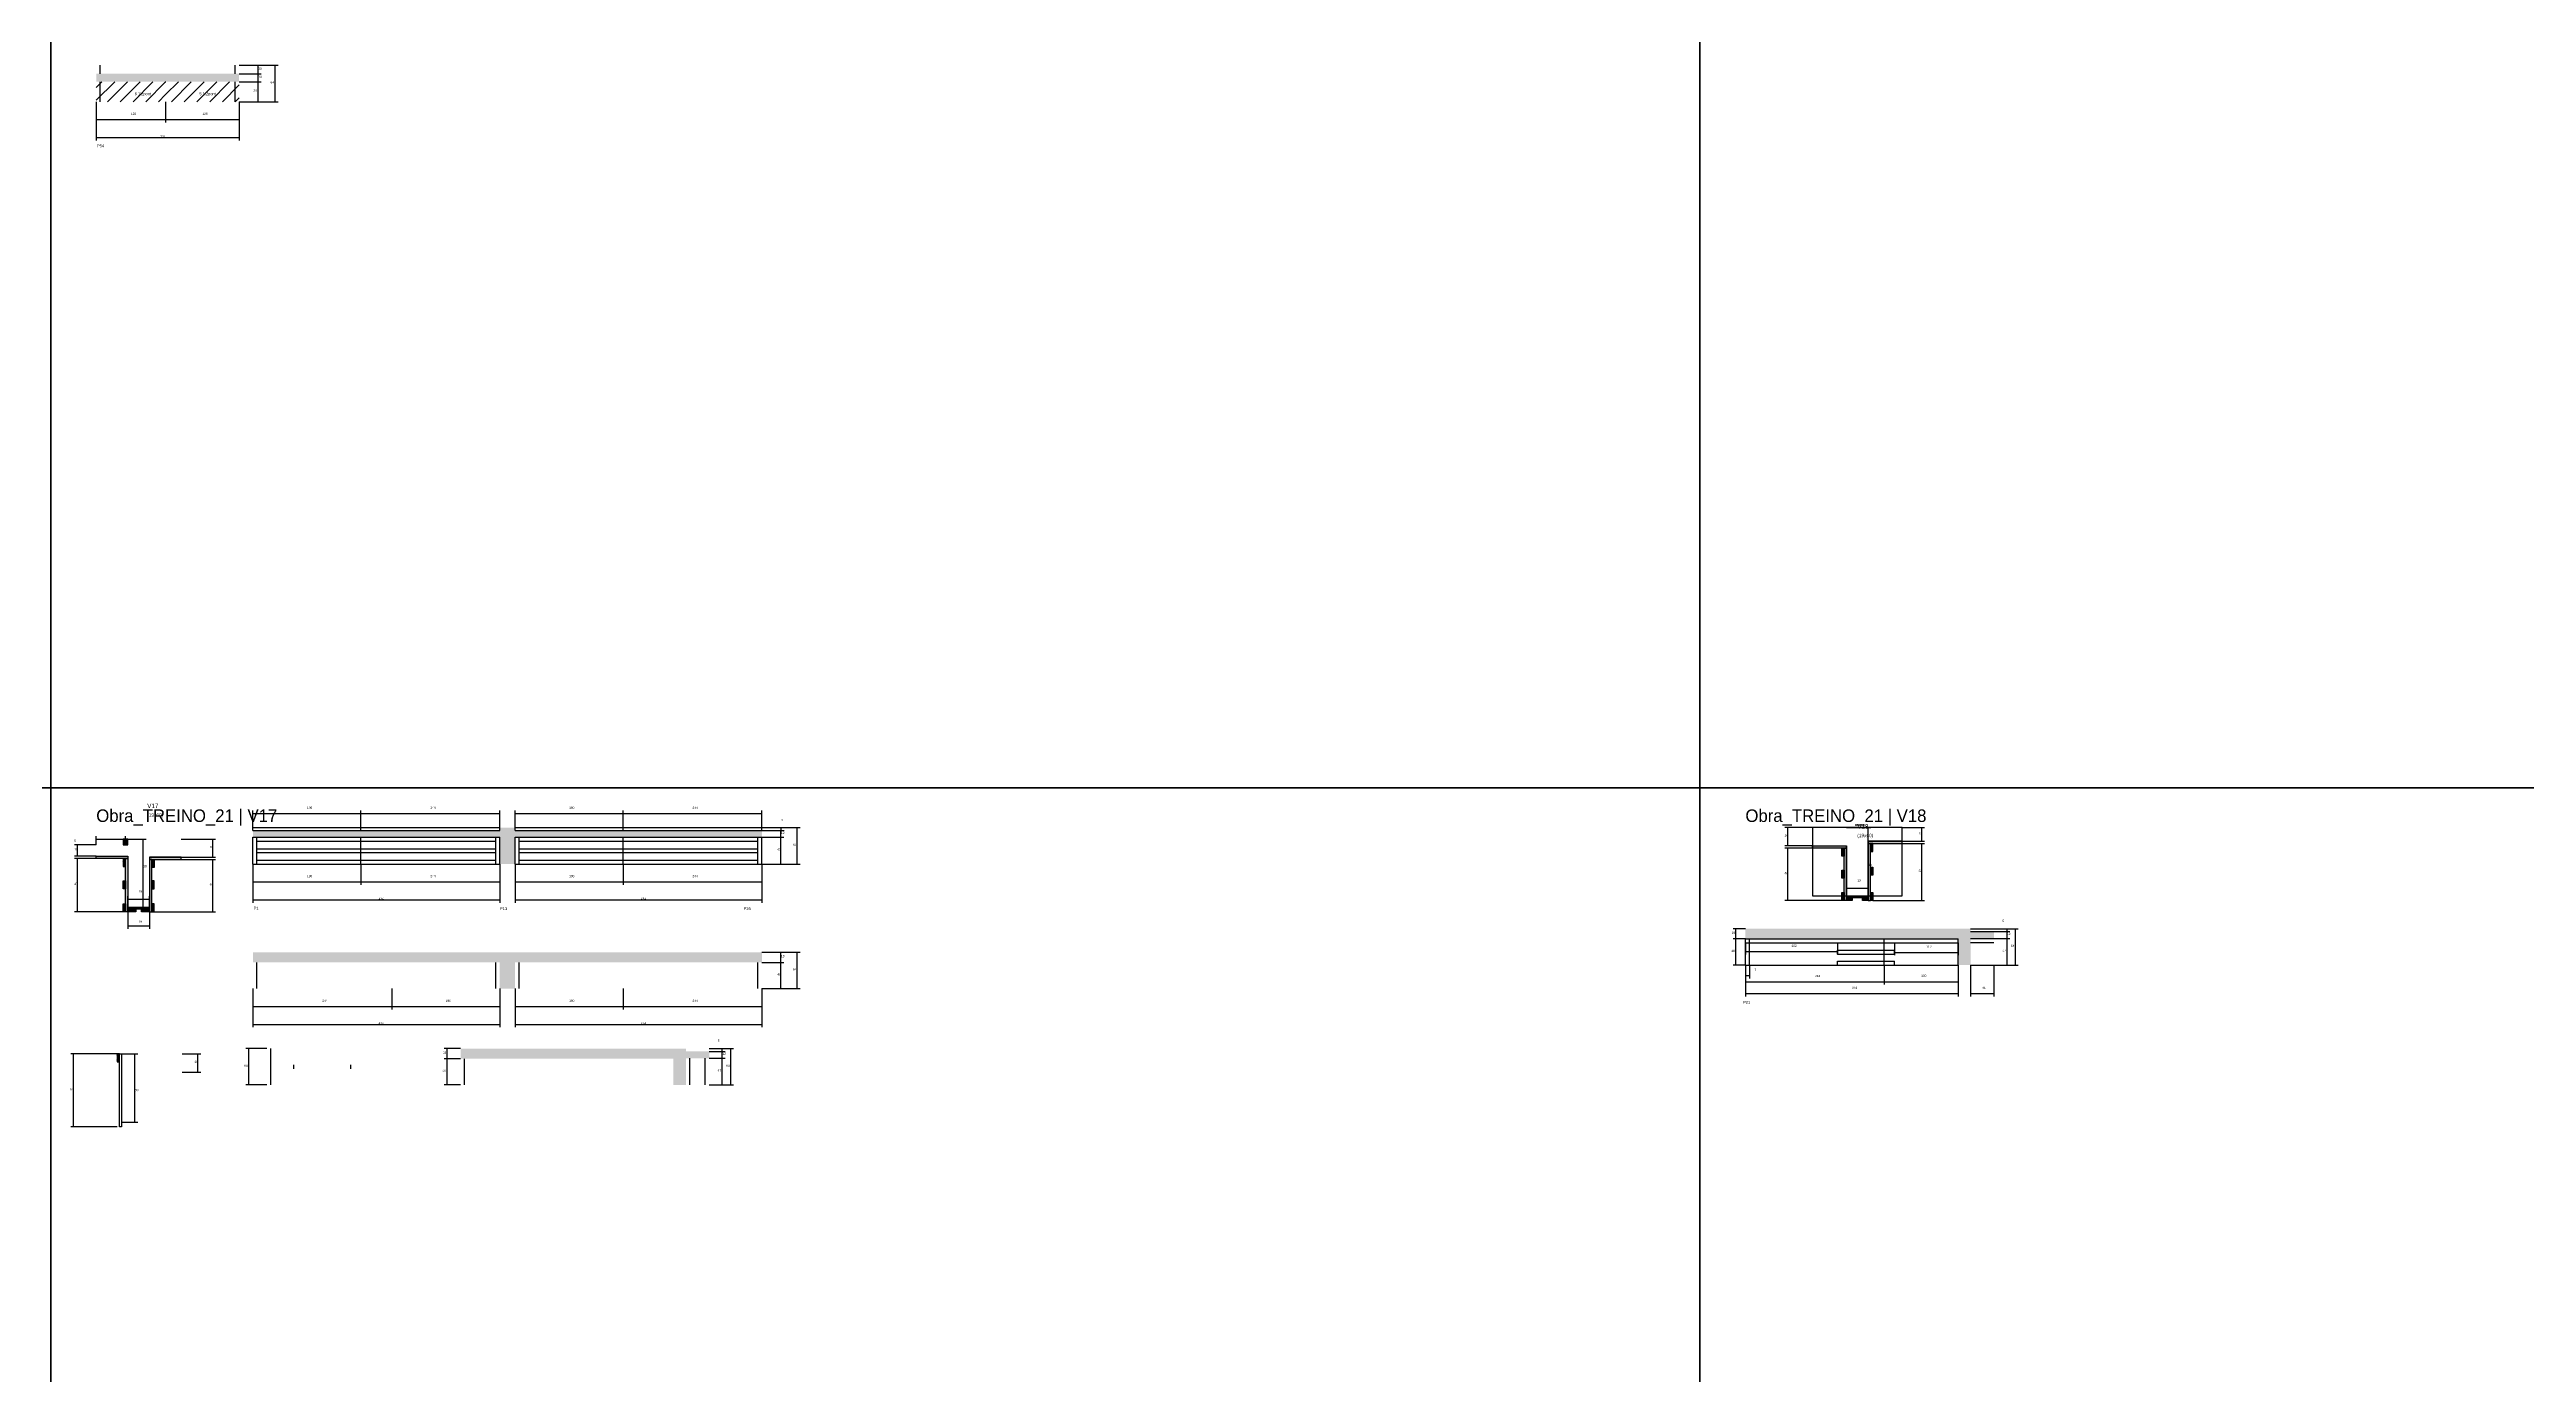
# Model space of a CAD drawing. Header units: metres. Extents: x -41 to 34840, y -36000 to 1848.
# Drawn here: x 17398 to 21753, y -24432 to -22101 of the extents above; entities that cross this region are included whole.
import ezdxf

# ---------------------------------------------------------------- set-up
doc = ezdxf.new("R2010")
doc.units = ezdxf.units.M
for name, color, linetype in [('CELL_BORDER', 8, 'Continuous'), ('CONCRETO', 251, 'Continuous'), ('COTA', 4, 'Continuous'), ('Cota Seção (2x)', 4, 'Continuous'), ('Hachura', 253, 'Continuous'), ('LABEL_ID', 3, 'Continuous'), ('Madeira', 126, 'Continuous'), ('NOMENCLATURA', 7, 'Continuous'), ('Painéis', 200, 'Continuous'), ('SARR_2.2x7', 40, 'Continuous'), ('Texto Seção', 7, 'Continuous')]:
    doc.layers.add(name, color=color, linetype=linetype)

msp = doc.modelspace()

# ---------------------------------------------------------------- hatches: boundary and pattern name
at = {"layer": 'COTA'}
h = msp.add_hatch(dxfattribs=at)
h.set_pattern_fill('AR-CONC', scale=0.03)
h.paths.add_polyline_path([(17480, -22143.9), (17480, -22157.9), (17731.3, -22157.9), (17731.3, -22143.9)])
h = msp.add_hatch(dxfattribs=at)
h.set_pattern_fill('AR-CONC', scale=0.03)
h.paths.add_polyline_path([(18189.5, -23534), (18216.5, -23534), (18216.5, -23534), (18216.5, -23487), (18216.5, -23487), (18650.5, -23487), (18650.5, -23487), (18650.5, -23475), (18650.5, -23475), (18216.5, -23475), (18216.5, -23475), (18216.5, -23470), (18216.5, -23470), (18189.5, -23470), (18189.5, -23470), (18189.5, -23475), (18189.5, -23475), (17755.5, -23475), (17755.5, -23475), (17755.5, -23487), (17755.5, -23487), (18189.5, -23487), (18189.5, -23487), (18189.5, -23534)])
h = msp.add_hatch(dxfattribs=at)
h.set_pattern_fill('AR-CONC', scale=0.03)
h.paths.add_polyline_path([(20817, -23664.9), (20817, -23652.9), (20776, -23652.9), (20776, -23647.9), (20380, -23647.9), (20380, -23665.9), (20754, -23665.9), (20754, -23711.9), (20776, -23711.9), (20776, -23664.9)])
h = msp.add_hatch(dxfattribs=at)
h.set_pattern_fill('AR-CONC', scale=0.03)
h.paths.add_polyline_path([(18189.5, -23753.2), (18216.5, -23753.2), (18216.5, -23707.2), (18650.5, -23707.2), (18650.5, -23689.2), (17755.5, -23689.2), (17755.5, -23707.2), (18189.5, -23707.2)])
h = msp.add_hatch(dxfattribs=at)
h.set_pattern_fill('AR-CONC', scale=0.03)
h.paths.add_polyline_path([(18557.8, -23875.7), (18557.8, -23863.7), (18516.8, -23863.7), (18516.8, -23858.7), (18120.8, -23858.7), (18120.8, -23876.7), (18494.8, -23876.7), (18494.8, -23922.7), (18516.8, -23922.7), (18516.8, -23875.7)])
at = {"layer": 'Hachura'}
h = msp.add_hatch(dxfattribs=at)
h.set_pattern_fill('ANSI31', scale=5)
h.paths.add_polyline_path([(17480, -22157.9), (17480, -22192.9), (17602, -22192.9), (17602, -22157.9)])
h = msp.add_hatch(dxfattribs=at)
h.set_pattern_fill('ANSI31', scale=5)
h.paths.add_polyline_path([(17731.3, -22192.9), (17731.3, -22157.9), (17602, -22157.9), (17602, -22192.9)])
h = msp.add_hatch(color=8, dxfattribs=at)
h.dxf.hatch_style = 1
h.paths.add_polyline_path([(17480, -23524.1), (17480, -23520.1), (17480, -23520.1), (17535.6, -23520.1), (17535.6, -23520.1), (17535.6, -23524.1), (17535.6, -23524.1), (17480, -23524.1)])
h = msp.add_hatch(dxfattribs=at)
h.set_pattern_fill('ANSI31', scale=0.5)
h.paths.add_polyline_path([(17531.6, -23490.1), (17527.2, -23490.1), (17527.2, -23490.1), (17527.2, -23500.1), (17527.2, -23500.1), (17531.6, -23500.1), (17531.6, -23500.1), (17531.6, -23490.1)])
h = msp.add_hatch(color=8, dxfattribs=at)
h.dxf.hatch_style = 1
h.paths.add_polyline_path([(17535.6, -23490.1), (17531.6, -23490.1), (17531.6, -23490.1), (17531.6, -23500.1), (17531.6, -23500.1), (17535.6, -23500.1), (17535.6, -23500.1), (17535.6, -23490.1)])
h = msp.add_hatch(color=8, dxfattribs=at)
h.dxf.hatch_style = 1
h.paths.add_polyline_path([(20497.7, -23506), (20497.7, -23502), (20497.7, -23502), (20557.7, -23502), (20557.7, -23502), (20557.7, -23506), (20557.7, -23506), (20497.7, -23506)])
h = msp.add_hatch(dxfattribs=at)
h.set_pattern_fill('ANSI31', scale=0.5)
h.paths.add_polyline_path([(20553.7, -23520), (20549.3, -23520), (20549.3, -23520), (20549.3, -23506), (20549.3, -23506), (20553.7, -23506), (20553.7, -23506), (20553.7, -23520)])
h = msp.add_hatch(color=8, dxfattribs=at)
h.dxf.hatch_style = 1
h.paths.add_polyline_path([(20553.7, -23506), (20557.7, -23506), (20557.7, -23506), (20557.7, -23598), (20557.7, -23598), (20553.7, -23598), (20553.7, -23598), (20553.7, -23506)])
h = msp.add_hatch(color=8, dxfattribs=at)
h.dxf.hatch_style = 1
h.paths.add_polyline_path([(20655.7, -23498), (20655.7, -23494), (20655.7, -23494), (20595.7, -23494), (20595.7, -23494), (20595.7, -23498), (20595.7, -23498), (20655.7, -23498)])
h = msp.add_hatch(color=8, dxfattribs=at)
h.dxf.hatch_style = 1
h.paths.add_polyline_path([(20599.7, -23498), (20595.7, -23498), (20595.7, -23498), (20595.7, -23598), (20595.7, -23598), (20599.7, -23598), (20599.7, -23598), (20599.7, -23498)])
h = msp.add_hatch(dxfattribs=at)
h.set_pattern_fill('ANSI31', scale=0.5)
h.paths.add_polyline_path([(20604.1, -23498), (20599.7, -23498), (20599.7, -23498), (20599.7, -23512), (20599.7, -23512), (20604.1, -23512), (20604.1, -23512), (20604.1, -23498)])
h = msp.add_hatch(dxfattribs=at)
h.set_pattern_fill('ANSI31', scale=0.5)
h.paths.add_polyline_path([(17531.6, -23524.1), (17527.2, -23524.1), (17527.2, -23524.1), (17527.2, -23538.1), (17527.2, -23538.1), (17531.6, -23538.1), (17531.6, -23538.1), (17531.6, -23524.1)])
h = msp.add_hatch(dxfattribs=at)
h.set_pattern_fill('ANSI31', scale=0.5)
h.paths.add_polyline_path([(17531.6, -23577.6), (17527.2, -23577.6), (17527.2, -23577.6), (17527.2, -23563.6), (17527.2, -23563.6), (17531.6, -23563.6), (17531.6, -23563.6), (17531.6, -23577.6)])
h = msp.add_hatch(color=8, dxfattribs=at)
h.dxf.hatch_style = 1
h.paths.add_polyline_path([(17531.6, -23524.1), (17535.6, -23524.1), (17535.6, -23524.1), (17535.6, -23618.1), (17535.6, -23618.1), (17531.6, -23618.1), (17531.6, -23618.1), (17531.6, -23524.1)])
h = msp.add_hatch(color=8, dxfattribs=at)
h.dxf.hatch_style = 1
h.paths.add_polyline_path([(17629.2, -23526.1), (17629.2, -23522.1), (17629.2, -23522.1), (17573.6, -23522.1), (17573.6, -23522.1), (17573.6, -23526.1), (17573.6, -23526.1), (17629.2, -23526.1)])
h = msp.add_hatch(color=8, dxfattribs=at)
h.dxf.hatch_style = 1
h.paths.add_polyline_path([(17577.6, -23526.1), (17573.6, -23526.1), (17573.6, -23526.1), (17573.6, -23618.1), (17573.6, -23618.1), (17577.6, -23618.1), (17577.6, -23618.1), (17577.6, -23526.1)])
h = msp.add_hatch(dxfattribs=at)
h.set_pattern_fill('ANSI31', scale=0.5)
h.paths.add_polyline_path([(17577.6, -23526.1), (17582, -23526.1), (17582, -23526.1), (17582, -23540.1), (17582, -23540.1), (17577.6, -23540.1), (17577.6, -23540.1), (17577.6, -23526.1)])
h = msp.add_hatch(dxfattribs=at)
h.set_pattern_fill('ANSI31', scale=0.5)
h.paths.add_polyline_path([(17577.6, -23577.6), (17582, -23577.6), (17582, -23577.6), (17582, -23563.6), (17582, -23563.6), (17577.6, -23563.6), (17577.6, -23563.6), (17577.6, -23577.6)])
h = msp.add_hatch(dxfattribs=at)
h.set_pattern_fill('ANSI31', scale=0.5)
h.paths.add_polyline_path([(20553.7, -23559), (20549.3, -23559), (20549.3, -23559), (20549.3, -23545), (20549.3, -23545), (20553.7, -23545), (20553.7, -23545), (20553.7, -23559)])
h = msp.add_hatch(dxfattribs=at)
h.set_pattern_fill('ANSI31', scale=0.5)
h.paths.add_polyline_path([(20604.1, -23553.6), (20599.7, -23553.6), (20599.7, -23553.6), (20599.7, -23539.6), (20599.7, -23539.6), (20604.1, -23539.6), (20604.1, -23539.6), (20604.1, -23553.6)])
h = msp.add_hatch(dxfattribs=at)
h.set_pattern_fill('ANSI31', scale=0.5)
h.paths.add_polyline_path([(17531.6, -23618.1), (17527.2, -23618.1), (17527.2, -23618.1), (17527.2, -23604.1), (17527.2, -23604.1), (17531.6, -23604.1), (17531.6, -23604.1), (17531.6, -23618.1)])
h = msp.add_hatch(dxfattribs=at)
h.set_pattern_fill('ANSI31', scale=0.5)
h.paths.add_polyline_path([(17577.6, -23618.1), (17582, -23618.1), (17582, -23618.1), (17582, -23604.1), (17582, -23604.1), (17577.6, -23604.1), (17577.6, -23604.1), (17577.6, -23618.1)])
h = msp.add_hatch(dxfattribs=at)
h.set_pattern_fill('ANSI31', scale=0.5)
h.paths.add_polyline_path([(20553.7, -23598), (20549.3, -23598), (20549.3, -23598), (20549.3, -23584), (20549.3, -23584), (20553.7, -23584), (20553.7, -23584), (20553.7, -23598)])
h = msp.add_hatch(color=8, dxfattribs=at)
h.dxf.hatch_style = 1
h.paths.add_polyline_path([(20557.7, -23593.6), (20557.7, -23590), (20557.7, -23590), (20595.7, -23590), (20595.7, -23590), (20595.7, -23593.6), (20595.7, -23593.6), (20557.7, -23593.6)])
h = msp.add_hatch(dxfattribs=at)
h.set_pattern_fill('ANSI31', scale=0.5)
h.paths.add_polyline_path([(20557.7, -23598), (20557.7, -23593.6), (20557.7, -23593.6), (20567.7, -23593.6), (20567.7, -23593.6), (20567.7, -23598), (20567.7, -23598), (20557.7, -23598)])
h = msp.add_hatch(dxfattribs=at)
h.set_pattern_fill('ANSI31', scale=0.5)
h.paths.add_polyline_path([(20585.7, -23598), (20585.7, -23593.6), (20585.7, -23593.6), (20595.7, -23593.6), (20595.7, -23593.6), (20595.7, -23598), (20595.7, -23598), (20585.7, -23598)])
h = msp.add_hatch(dxfattribs=at)
h.set_pattern_fill('ANSI31', scale=0.5)
h.paths.add_polyline_path([(20604.1, -23598), (20599.7, -23598), (20599.7, -23598), (20599.7, -23584), (20599.7, -23584), (20604.1, -23584), (20604.1, -23584), (20604.1, -23598)])
h = msp.add_hatch(color=8, dxfattribs=at)
h.dxf.hatch_style = 1
h.paths.add_polyline_path([(17535.6, -23613.7), (17535.6, -23610.1), (17535.6, -23610.1), (17573.6, -23610.1), (17573.6, -23610.1), (17573.6, -23613.7), (17573.6, -23613.7), (17535.6, -23613.7)])
h = msp.add_hatch(dxfattribs=at)
h.set_pattern_fill('ANSI31', scale=0.5)
h.paths.add_polyline_path([(17535.6, -23618.1), (17535.6, -23613.7), (17535.6, -23613.7), (17549.6, -23613.7), (17549.6, -23613.7), (17549.6, -23618.1), (17549.6, -23618.1), (17535.6, -23618.1)])
h = msp.add_hatch(dxfattribs=at)
h.set_pattern_fill('ANSI31', scale=0.5)
h.paths.add_polyline_path([(17559.6, -23618.1), (17559.6, -23613.7), (17559.6, -23613.7), (17573.6, -23613.7), (17573.6, -23613.7), (17573.6, -23618.1), (17573.6, -23618.1), (17559.6, -23618.1)])
at = {"layer": 'Madeira'}
h = msp.add_hatch(dxfattribs=at)
h.set_pattern_fill('ANSI31', scale=0.5)
h.paths.add_polyline_path([(17516.6, -23868.1), (17521, -23868.1), (17521, -23882.1), (17516.6, -23882.1)])

# ---------------------------------------------------------------- linework, layer by layer
at = {"layer": 'CELL_BORDER'}
for points in [[(14500, -23400), (17400, -23400), (17400, -21600), (14500, -21600)], [(17400, -23400), (20300, -23400), (20300, -21600), (17400, -21600)], [(20300, -23400), (23200, -23400), (23200, -21600), (20300, -21600)], [(14500, -25200), (17400, -25200), (17400, -23400), (14500, -23400)], [(17400, -25200), (20300, -25200), (20300, -23400), (17400, -23400)], [(20300, -25200), (23200, -25200), (23200, -23400), (20300, -23400)]]:
    msp.add_lwpolyline(points, close=True, dxfattribs=at)
at = {"layer": 'CONCRETO'}
for points in [[(20655.7, -23494), (20655.7, -23470), (20497.7, -23470), (20497.7, -23502), (20557.7, -23502), (20557.7, -23590), (20595.7, -23590), (20595.7, -23504), (20595.7, -23494)], [(20497.7, -23590), (20655.7, -23590), (20655.7, -23470), (20497.7, -23470)]]:
    msp.add_lwpolyline(points, close=True, dxfattribs=at)
at = {"layer": 'COTA'}
for p, q in [((17731.3, -22128.9), (17769.8, -22128.9)), ((17731.3, -22128.9), (17799.6, -22128.9)), ((17731.3, -22143.9), (17769.8, -22143.9)), ((17731.3, -22143.9), (17769.8, -22143.9)), ((17731.3, -22157.9), (17769.8, -22157.9)), ((17731.3, -22157.9), (17769.8, -22157.9)), ((17764.8, -22143.9), (17764.8, -22128.9)), ((17764.8, -22157.9), (17764.8, -22143.9)), ((17764.8, -22192.9), (17764.8, -22157.9)), ((17794.6, -22192.9), (17794.6, -22128.9)), ((17480, -22192.9), (17480, -22229.4)), ((17480, -22192.9), (17480, -22261)), ((17602, -22192.9), (17602, -22229.4)), ((17602, -22192.9), (17602, -22229.4)), ((17731.3, -22192.9), (17731.3, -22229.4)), ((17731.3, -22192.9), (17731.3, -22261)), ((17731.3, -22192.9), (17769.8, -22192.9)), ((17731.3, -22192.9), (17799.6, -22192.9)), ((17480, -22224.4), (17602, -22224.4)), ((17480, -22256), (17731.3, -22256)), ((17602, -22224.4), (17731.3, -22224.4)), ((17755.5, -23470), (17755.5, -23440.1)), ((17755.5, -23445.1), (17945.5, -23445.1)), ((17945.5, -23470), (17945.5, -23440.1)), ((17945.5, -23470), (17945.5, -23440.1)), ((17945.5, -23445.1), (18189.5, -23445.1)), ((18189.5, -23470), (18189.5, -23440.1)), ((18216.5, -23470), (18216.5, -23440.1)), ((18216.5, -23445.1), (18406.5, -23445.1)), ((18406.5, -23470), (18406.5, -23440.1)), ((18406.5, -23470), (18406.5, -23440.1)), ((18406.5, -23445.1), (18650.5, -23445.1)), ((18650.5, -23470), (18650.5, -23440.1)), ((18650.5, -23470), (18717.8, -23470)), ((18650.5, -23470), (18689.6, -23470)), ((18650.5, -23475), (18689, -23475)), ((18650.5, -23475), (18689.6, -23475)), ((18684, -23487), (18684, -23475)), ((18684.6, -23475), (18684.6, -23470)), ((18712.8, -23534), (18712.8, -23470)), ((20497.7, -23470), (20449.3, -23470)), ((20454.3, -23502), (20454.3, -23470)), ((20655.7, -23470), (20695.1, -23470)), ((20690.1, -23494), (20690.1, -23470)), ((17480, -23500.1), (17441.8, -23500.1)), ((17480, -23520.1), (17441.8, -23520.1)), ((17446.8, -23520.1), (17446.8, -23500.1)), ((17480, -23500.1), (17480, -23485.1)), ((17480, -23490.1), (17531.6, -23490.1)), ((17531.6, -23490.1), (17531.6, -23485.1)), ((17629.2, -23490.1), (17689.9, -23490.1)), ((17684.9, -23522.1), (17684.9, -23490.1)), ((18650.5, -23487), (18689, -23487)), ((18650.5, -23487), (18689, -23487)), ((18684, -23534), (18684, -23487)), ((20497.7, -23502), (20449.3, -23502)), ((20497.7, -23506), (20449.3, -23506)), ((20454.3, -23598), (20454.3, -23506)), ((20613.7, -23498), (20695.1, -23498)), ((20655.7, -23494), (20695.1, -23494)), ((20690.1, -23598), (20690.1, -23498)), ((17480, -23524.1), (17441.8, -23524.1)), ((17446.8, -23618.1), (17446.8, -23524.1)), ((17629.2, -23522.1), (17689.9, -23522.1)), ((17629.2, -23526.1), (17689.9, -23526.1)), ((17684.9, -23618.1), (17684.9, -23526.1)), ((17755.5, -23534), (17755.5, -23570.5)), ((17755.5, -23534), (17755.5, -23602.1)), ((17945.5, -23534), (17945.5, -23570.5)), ((17945.5, -23534), (17945.5, -23570.5)), ((18189.5, -23534), (18189.5, -23570.5)), ((18189.5, -23534), (18189.5, -23602.1)), ((18216.5, -23534), (18216.5, -23570.5)), ((18216.5, -23534), (18216.5, -23602.1)), ((18406.5, -23534), (18406.5, -23570.5)), ((18406.5, -23534), (18406.5, -23570.5)), ((18650.5, -23534), (18650.5, -23570.5)), ((18650.5, -23534), (18650.5, -23602.1)), ((18650.5, -23534), (18689, -23534)), ((18650.5, -23534), (18717.8, -23534)), ((17755.5, -23565.5), (17945.5, -23565.5)), ((17755.5, -23597.1), (18189.5, -23597.1)), ((17945.5, -23565.5), (18189.5, -23565.5)), ((18216.5, -23565.5), (18406.5, -23565.5)), ((18216.5, -23597.1), (18650.5, -23597.1)), ((18406.5, -23565.5), (18650.5, -23565.5)), ((20549.3, -23598), (20449.3, -23598)), ((20604.1, -23598), (20695.1, -23598)), ((17527.2, -23618.1), (17441.8, -23618.1)), ((17535.6, -23618.1), (17535.6, -23647.9)), ((17535.6, -23642.9), (17573.6, -23642.9)), ((17573.6, -23618.1), (17573.6, -23647.9)), ((17582, -23618.1), (17689.9, -23618.1)), ((20380, -23647.9), (20358.4, -23647.9)), ((20363.4, -23665.9), (20363.4, -23647.9)), ((20817, -23647.9), (20859.9, -23647.9)), ((20817, -23647.9), (20845.1, -23647.9)), ((20840.1, -23652.9), (20840.1, -23647.9)), ((20854.9, -23711.9), (20854.9, -23647.9)), ((18650.5, -23689.2), (18689, -23689.2)), ((18650.5, -23689.2), (18717.8, -23689.2)), ((18684, -23707.2), (18684, -23689.2)), ((18712.8, -23753.2), (18712.8, -23689.2)), ((20380, -23665.9), (20358.4, -23665.9)), ((20380, -23665.9), (20358.4, -23665.9)), ((20363.4, -23711.9), (20363.4, -23665.9)), ((20380, -23672.9), (20380, -23693)), ((20380, -23688), (20542, -23688)), ((20542, -23672.9), (20542, -23693)), ((20642, -23672.9), (20642, -23694.5)), ((20642, -23689.5), (20754, -23689.5)), ((20754, -23672.9), (20754, -23694.5)), ((20817, -23652.9), (20845.1, -23652.9)), ((20817, -23652.9), (20845.1, -23652.9)), ((20817, -23664.9), (20845.1, -23664.9)), ((20817, -23664.9), (20845.1, -23664.9)), ((20840.1, -23664.9), (20840.1, -23652.9)), ((20840.1, -23711.9), (20840.1, -23664.9)), ((18650.5, -23707.2), (18689, -23707.2)), ((18650.5, -23707.2), (18689, -23707.2)), ((18684, -23753.2), (18684, -23707.2)), ((20380, -23711.9), (20358.4, -23711.9)), ((20380, -23711.9), (20380, -23746)), ((20380, -23711.9), (20380, -23766.9)), ((20380, -23711.9), (20380, -23735.4)), ((20380, -23730.4), (20387, -23730.4)), ((20387, -23711.9), (20387, -23735.4)), ((20624, -23711.9), (20624, -23746)), ((20624, -23711.9), (20624, -23746)), ((20754, -23711.9), (20754, -23746)), ((20754, -23711.9), (20754, -23766.9)), ((20776, -23711.9), (20776, -23766.9)), ((20817, -23711.9), (20817, -23766.9)), ((20817, -23711.9), (20845.1, -23711.9)), ((20817, -23711.9), (20859.9, -23711.9)), ((17755.5, -23753.2), (17755.5, -23789.7)), ((17755.5, -23753.2), (17755.5, -23821.3)), ((17999.5, -23753.2), (17999.5, -23789.7)), ((17999.5, -23753.2), (17999.5, -23789.7)), ((18189.5, -23753.2), (18189.5, -23789.7)), ((18189.5, -23753.2), (18189.5, -23821.3)), ((18216.5, -23753.2), (18216.5, -23789.7)), ((18216.5, -23753.2), (18216.5, -23821.3)), ((18406.5, -23753.2), (18406.5, -23789.7)), ((18406.5, -23753.2), (18406.5, -23789.7)), ((18650.5, -23753.2), (18650.5, -23789.7)), ((18650.5, -23753.2), (18650.5, -23821.3)), ((18650.5, -23753.2), (18689, -23753.2)), ((18650.5, -23753.2), (18717.8, -23753.2)), ((20380, -23741), (20624, -23741)), ((20380, -23761.9), (20754, -23761.9)), ((20624, -23741), (20754, -23741)), ((20776, -23761.9), (20817, -23761.9)), ((17755.5, -23784.7), (17999.5, -23784.7)), ((17755.5, -23816.3), (18189.5, -23816.3)), ((17999.5, -23784.7), (18189.5, -23784.7)), ((18216.5, -23784.7), (18406.5, -23784.7)), ((18216.5, -23816.3), (18650.5, -23816.3)), ((18406.5, -23784.7), (18650.5, -23784.7)), ((17516.6, -23868.1), (17435.1, -23868.1)), ((17440.1, -23996.1), (17440.1, -23868.1)), ((17631.1, -23868.1), (17663.8, -23868.1)), ((17658.8, -23900.1), (17658.8, -23868.1)), ((17779.7, -23858.7), (17743.1, -23858.7)), ((17748.1, -23922.7), (17748.1, -23858.7)), ((18120.8, -23858.7), (18091.9, -23858.7)), ((18096.9, -23876.7), (18096.9, -23858.7)), ((18557.8, -23858.7), (18600.7, -23858.7)), ((18557.8, -23858.7), (18585.9, -23858.7)), ((18557.8, -23863.7), (18585.9, -23863.7)), ((18557.8, -23863.7), (18585.9, -23863.7)), ((18580.9, -23863.7), (18580.9, -23858.7)), ((18580.9, -23875.7), (18580.9, -23863.7)), ((18595.7, -23922.7), (18595.7, -23858.7)), ((17631.3, -23900.1), (17663.8, -23900.1)), ((18120.8, -23876.7), (18091.9, -23876.7)), ((18120.8, -23876.7), (18091.9, -23876.7)), ((18096.9, -23922.7), (18096.9, -23876.7)), ((18557.8, -23875.7), (18585.9, -23875.7)), ((18557.8, -23875.7), (18585.9, -23875.7)), ((18580.9, -23922.7), (18580.9, -23875.7)), ((17779.7, -23922.7), (17743.1, -23922.7)), ((18120.8, -23922.7), (18091.9, -23922.7)), ((18557.8, -23922.7), (18585.9, -23922.7)), ((18557.8, -23922.7), (18600.7, -23922.7)), ((17516.6, -23996.1), (17435.1, -23996.1))]:
    msp.add_line(p, q, dxfattribs=at)
at = {"layer": 'Cota Seção (2x)'}
for p, q in [((20557.7, -23470), (20600.7, -23470)), ((20595.7, -23590), (20595.7, -23470)), ((17535.6, -23490.1), (17567.5, -23490.1)), ((17562.5, -23610.1), (17562.5, -23490.1)), ((17535.6, -23610.1), (17535.6, -23590.6)), ((17535.6, -23595.6), (17573.6, -23595.6)), ((17573.6, -23610.1), (17573.6, -23590.6)), ((20557.7, -23590), (20557.7, -23571.4)), ((20557.7, -23576.4), (20595.7, -23576.4)), ((20557.7, -23590), (20600.7, -23590)), ((20595.7, -23590), (20595.7, -23571.4)), ((17535.6, -23610.1), (17567.5, -23610.1)), ((17524.6, -23868.1), (17552.9, -23868.1)), ((17547.9, -23988.1), (17547.9, -23868.1)), ((17524.6, -23988.1), (17552.9, -23988.1))]:
    msp.add_line(p, q, dxfattribs=at)
at = {"layer": 'Madeira'}
for points in [[(17531.6, -23490.1), (17527.2, -23490.1), (17527.2, -23500.1), (17531.6, -23500.1)], [(20553.7, -23520), (20549.3, -23520), (20549.3, -23506), (20553.7, -23506)], [(20604.1, -23498), (20599.7, -23498), (20599.7, -23512), (20604.1, -23512)], [(17531.6, -23524.1), (17527.2, -23524.1), (17527.2, -23538.1), (17531.6, -23538.1)], [(17531.6, -23577.6), (17527.2, -23577.6), (17527.2, -23563.6), (17531.6, -23563.6)], [(17577.6, -23526.1), (17582, -23526.1), (17582, -23540.1), (17577.6, -23540.1)], [(17577.6, -23577.6), (17582, -23577.6), (17582, -23563.6), (17577.6, -23563.6)], [(20553.7, -23559), (20549.3, -23559), (20549.3, -23545), (20553.7, -23545)], [(20604.1, -23553.6), (20599.7, -23553.6), (20599.7, -23539.6), (20604.1, -23539.6)], [(17531.6, -23618.1), (17527.2, -23618.1), (17527.2, -23604.1), (17531.6, -23604.1)], [(17577.6, -23618.1), (17582, -23618.1), (17582, -23604.1), (17577.6, -23604.1)], [(20553.7, -23598), (20549.3, -23598), (20549.3, -23584), (20553.7, -23584)], [(20557.7, -23598), (20557.7, -23593.6), (20567.7, -23593.6), (20567.7, -23598)], [(20585.7, -23598), (20585.7, -23593.6), (20595.7, -23593.6), (20595.7, -23598)], [(20604.1, -23598), (20599.7, -23598), (20599.7, -23584), (20604.1, -23584)], [(17535.6, -23618.1), (17535.6, -23613.7), (17549.6, -23613.7), (17549.6, -23618.1)], [(17559.6, -23618.1), (17559.6, -23613.7), (17573.6, -23613.7), (17573.6, -23618.1)], [(17516.6, -23868.1), (17516.6, -23882.1), (17521, -23882.1), (17521, -23868.1)]]:
    msp.add_lwpolyline(points, close=True, dxfattribs=at)
at = {"layer": 'Painéis'}
for p, q in [((17755.5, -23470), (18189.5, -23470)), ((17755.5, -23475), (17755.5, -23470)), ((17755.5, -23475), (18189.5, -23475)), ((17945.5, -23475), (17945.5, -23470)), ((18189.5, -23475), (18189.5, -23470)), ((18216.5, -23470), (18650.5, -23470)), ((18216.5, -23475), (18216.5, -23470)), ((18216.5, -23475), (18650.5, -23475)), ((18406.5, -23475), (18406.5, -23470)), ((18650.5, -23475), (18650.5, -23470)), ((17480, -23520.1), (17535.6, -23520.1)), ((17755.5, -23487), (18189.5, -23487)), ((17755.5, -23534), (17755.5, -23487)), ((17945.5, -23534), (17945.5, -23487)), ((18189.5, -23534), (18189.5, -23487)), ((18216.5, -23487), (18650.5, -23487)), ((18216.5, -23534), (18216.5, -23487)), ((18406.5, -23534), (18406.5, -23487)), ((18650.5, -23534), (18650.5, -23487)), ((20497.7, -23502), (20557.7, -23502)), ((20497.7, -23506), (20497.7, -23502)), ((20557.7, -23506), (20557.7, -23502)), ((20557.7, -23598), (20557.7, -23506)), ((20595.7, -23494), (20655.7, -23494)), ((20595.7, -23498), (20595.7, -23494)), ((20595.7, -23598), (20595.7, -23498)), ((20655.7, -23498), (20655.7, -23494)), ((17573.6, -23522.1), (17629.2, -23522.1)), ((17755.5, -23534), (18189.5, -23534)), ((18216.5, -23534), (18650.5, -23534)), ((20557.7, -23590), (20595.7, -23590)), ((20557.7, -23593.6), (20557.7, -23590)), ((20595.7, -23593.6), (20595.7, -23590)), ((20776, -23647.9), (20817, -23647.9)), ((20380, -23665.9), (20754, -23665.9)), ((20380, -23711.9), (20380, -23665.9)), ((20624, -23711.9), (20624, -23665.9)), ((20754, -23711.9), (20754, -23665.9)), ((20776, -23652.9), (20817, -23652.9)), ((20776, -23664.9), (20817, -23664.9)), ((20380, -23711.9), (20754, -23711.9)), ((20776, -23711.9), (20817, -23711.9))]:
    msp.add_line(p, q, dxfattribs=at)
for points in [[(17480, -23524.1), (17480, -23520.1), (17535.6, -23520.1), (17535.6, -23524.1)], [(17535.6, -23490.1), (17531.6, -23490.1), (17531.6, -23500.1), (17535.6, -23500.1)], [(20497.7, -23506), (20497.7, -23502), (20557.7, -23502), (20557.7, -23506)], [(20553.7, -23506), (20557.7, -23506), (20557.7, -23598), (20553.7, -23598)], [(20655.7, -23498), (20655.7, -23494), (20595.7, -23494), (20595.7, -23498)], [(20599.7, -23498), (20595.7, -23498), (20595.7, -23598), (20599.7, -23598)], [(17531.6, -23524.1), (17535.6, -23524.1), (17535.6, -23618.1), (17531.6, -23618.1)], [(17629.2, -23526.1), (17629.2, -23522.1), (17573.6, -23522.1), (17573.6, -23526.1)], [(17577.6, -23526.1), (17573.6, -23526.1), (17573.6, -23618.1), (17577.6, -23618.1)], [(20557.7, -23593.6), (20557.7, -23590), (20595.7, -23590), (20595.7, -23593.6)], [(17535.6, -23613.7), (17535.6, -23610.1), (17573.6, -23610.1), (17573.6, -23613.7)], [(17521, -23996.1), (17521, -23868.1), (17524.6, -23868.1), (17524.6, -23996.1)]]:
    msp.add_lwpolyline(points, close=True, dxfattribs=at)
at = {"layer": 'SARR_2.2x7'}
for p, q in [((17487, -22143.9), (17487, -22128.9)), ((17487, -22192.9), (17487, -22157.9)), ((17724.3, -22143.9), (17724.3, -22128.9)), ((17724.3, -22192.9), (17724.3, -22157.9)), ((17762.5, -23534), (17762.5, -23487)), ((17762.5, -23494), (17945.5, -23494)), ((17762.5, -23507), (17945.5, -23507)), ((17762.5, -23514), (17945.5, -23514)), ((17945.5, -23494), (18182.5, -23494)), ((17945.5, -23507), (18182.5, -23507)), ((17945.5, -23514), (18182.5, -23514)), ((18182.5, -23534), (18182.5, -23487)), ((18223.5, -23534), (18223.5, -23487)), ((18223.5, -23494), (18406.5, -23494)), ((18223.5, -23507), (18406.5, -23507)), ((18223.5, -23514), (18406.5, -23514)), ((18406.5, -23494), (18643.5, -23494)), ((18406.5, -23507), (18643.5, -23507)), ((18406.5, -23514), (18643.5, -23514)), ((18643.5, -23534), (18643.5, -23487)), ((17762.5, -23527), (17945.5, -23527)), ((17945.5, -23527), (18182.5, -23527)), ((18223.5, -23527), (18406.5, -23527)), ((18406.5, -23527), (18643.5, -23527)), ((20380, -23672.9), (20624, -23672.9)), ((20387, -23711.9), (20387, -23665.9)), ((20542, -23685.4), (20642, -23685.4)), ((20542, -23692.4), (20542, -23685.4)), ((20542, -23692.4), (20642, -23692.4)), ((20624, -23672.9), (20754, -23672.9)), ((20642, -23692.4), (20642, -23685.4)), ((20776, -23671.9), (20817, -23671.9)), ((17762.5, -23753.2), (17762.5, -23707.2)), ((18182.5, -23753.2), (18182.5, -23707.2)), ((18223.5, -23753.2), (18223.5, -23707.2)), ((18643.5, -23753.2), (18643.5, -23707.2)), ((20542, -23704.9), (20642, -23704.9)), ((20542, -23711.9), (20542, -23704.9)), ((20642, -23711.9), (20642, -23704.9)), ((17786.7, -23922.7), (17786.7, -23858.7)), ((17827.7, -23894.2), (17827.7, -23887.2)), ((17927.7, -23894.2), (17927.7, -23887.2)), ((18127.8, -23922.7), (18127.8, -23876.7)), ((18523.8, -23922.7), (18523.8, -23875.7)), ((18550.8, -23922.7), (18550.8, -23875.7))]:
    msp.add_line(p, q, dxfattribs=at)

# ---------------------------------------------------------------- texts
at = {"layer": 'COTA'}
for s, p in [('15', (17764.8, -22136.4)), ('14', (17764.8, -22150.9)), ('64', (17786.5, -22160.9)), ('122', (17541, -22216.3)), ('129', (17666.6, -22216.1)), ('35', (17756.6, -22175.4)), ('251', (17593, -22256)), ('190', (17850.5, -23437)), ('244', (18067.5, -23437.1)), ('190', (18311.5, -23437)), ('244', (18528.5, -23437.1)), ('5', (18684.6, -23458)), ('5', (17441.3, -23495.1)), ('10', (17441.3, -23510.1)), ('16', (17679.4, -23506.1)), ('47', (18677.5, -23510.5)), ('12', (18684, -23481)), ('64', (18704.7, -23502)), ('16', (20448.8, -23486)), ('12', (20684.6, -23482)), ('190', (17850.5, -23557.3)), ('244', (18067.5, -23557.4)), ('190', (18311.5, -23557.3)), ('244', (18528.5, -23557.4)), ('46', (20448.8, -23552)), ('50', (20684.6, -23548)), ('47', (17441.3, -23571.1)), ('46', (17679.4, -23572.1)), ('434', (17976.5, -23597.1)), ('434', (18437.5, -23597.1)), ('19', (17554.6, -23637.4)), ('5', (20832, -23635.9)), ('18', (18684, -23698.2)), ('46', (20355.3, -23688.9)), ('18', (20355.8, -23656.9)), ('162', (20461, -23679.9)), ('112', (20698, -23681.4)), ('47', (20832, -23688.4)), ('12', (20840.1, -23658.9)), ('64', (20846.8, -23679.9)), ('46', (18677.5, -23730.2)), ('64', (18704.7, -23721.2)), ('7', (20395.8, -23722.3)), ('244', (20502, -23733)), ('130', (20689, -23732.8)), ('244', (17877.5, -23776.6)), ('190', (18094.5, -23776.5)), ('190', (18311.5, -23776.5)), ('244', (18528.5, -23776.6)), ('374', (20567, -23753.6)), ('41', (20796.5, -23753.8)), ('434', (17976.5, -23816.3)), ('434', (18437.5, -23816.3)), ('18', (18089.3, -23867.7)), ('5', (18572.8, -23846.6)), ('12', (18580.9, -23869.7)), ('16', (17652.7, -23884.1)), ('64', (17740, -23890.7)), ('46', (18088.8, -23899.7)), ('47', (18572.8, -23899.2)), ('64', (18587.6, -23890.7)), ('64', (17434, -23932.1))]:
    msp.add_text(s, height=4, dxfattribs=at).set_placement(p)
at = {"layer": 'Cota Seção (2x)'}
for s, p in [('60', (17562.5, -23539.8)), ('19', (20576.7, -23564.9)), ('60', (20595.7, -23537.6)), ('19', (17554.6, -23584.1)), ('60', (17547.9, -23933.6))]:
    msp.add_text(s, height=4, dxfattribs=at).set_placement(p)
at = {"layer": 'LABEL_ID'}
for s, p in [('Obra_TREINO_21 | V17', (17480, -23460)), ('Obra_TREINO_21 | V18', (20380, -23460))]:
    msp.add_text(s, height=22, dxfattribs=at).set_placement(p)
at = {"layer": 'NOMENCLATURA'}
for s, p in [('6 1/2pont', (17547.5, -22181.5)), ('5 1/2pont', (17661.4, -22181.5)), ('P54', (17481.5, -22273.1)), ('P1', (17757, -23614.2)), ('P13', (18190.1, -23615.1)), ('P25', (18618.6, -23615.1)), ('P21', (20376, -23779.9))]:
    msp.add_text(s, height=5, dxfattribs=at).set_placement(p)
at = {"layer": 'Texto Seção'}
for s, height, p in [('V17', 8, (17569.6, -23435.7)), ('(19x60)', 6, (17569.6, -23450.7)), ('V18', 8, (20576.7, -23471.8)), ('(19x60)', 6, (20576.7, -23486.8))]:
    msp.add_text(s, height=height, dxfattribs=at).set_placement(p)

doc.saveas('drawing.dxf')
